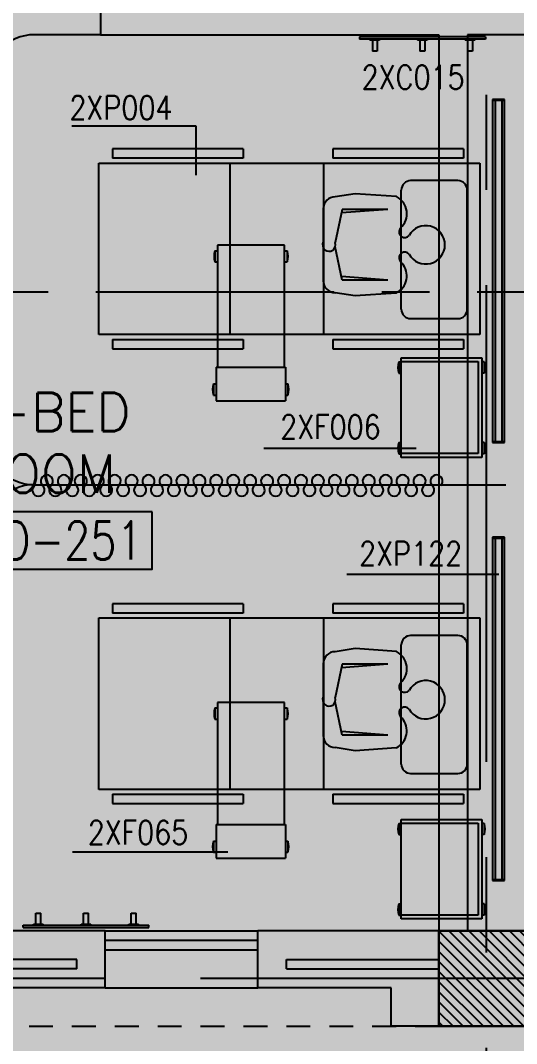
# Model space of a CAD drawing. Extents: x 88852.7 to 88945.7, y 39921.6 to 40001.1.
# Drawn here: x 88925.57 to 88928.17, y 39928.14 to 39933.5 of the extents above; entities that cross this region are included whole.
import ezdxf
from ezdxf.enums import TextEntityAlignment as Align

# ---------------------------------------------------------------- set-up
doc = ezdxf.new("R2010")
doc.units = 0
doc.header["$MEASUREMENT"] = 0
doc.header["$PDMODE"] = 34
for name, pattern in [('CENTER', [2, 1.25, -0.25, 0.25, -0.25]), ('CENTERX2', [4, 2.5, -0.5, 0.5, -0.5]), ('HIDDEN2', [0.1875, 0.125, -0.0625])]:
    doc.linetypes.add(name, pattern=pattern)
doc.layers.get('0').update_dxf_attribs({"linetype": 'CONTINUOUS'})
doc.layers.get('DEFPOINTS').update_dxf_attribs({"linetype": 'CONTINUOUS'})
for name, color, linetype in [('A-TEXT', 7, 'CONTINUOUS'), ('AX-DIM', 4, 'CONTINUOUS'), ('AXES', 11, 'CENTERX2'), ('AXES1', 11, 'CENTER'), ('COL', 2, 'CONTINUOUS'), ('HAT', 8, 'CONTINUOUS'), ('HIDDEN', 9, 'HIDDEN2'), ('INSUL', 4, 'CONTINUOUS'), ('MEDICAL', 4, 'CONTINUOUS'), ('NON-MEDICAL', 4, 'CONTINUOUS'), ('RM-BOX', 4, 'CONTINUOUS'), ('RM-NAME', 2, 'CONTINUOUS'), ('RM-NO', 2, 'CONTINUOUS'), ('WALL', 4, 'CONTINUOUS'), ('WIN', 3, 'CONTINUOUS')]:
    doc.layers.add(name, color=color, linetype=linetype)
doc.styles.add('ROMANS', font='ROMANS.shx', dxfattribs={"width": 0.6})
doc.dimstyles.new('DIM-OUT', dxfattribs={"dimscale": 0, "dimtxt": 0.24, "dimasz": 0.08, "dimexe": 0.02, "dimexo": 0.02, "dimgap": 0.05, "dimtad": 1, "dimdec": 0, "dimlfac": 1000, "dimzin": 0, "dimdsep": 46, "dimtxsty": 'ROMANS', "dimblk1": 'ARCHTICK', "dimblk2": 'ARCHTICK', "dimsah": 1, "dimcen": 0.01, "dimdle": 0.08, "dimclrd": 4, "dimclre": 4, "dimclrt": 2, "dimadec": 0, "dimazin": 0, "dimtp": 2, "dimtm": 2, "dimtfac": 0.114286, "dimtdec": 0, "dimtix": 1, "dimtmove": 2, "dimatfit": 3, "dimldrblk": 'ARCHTICK', "dimfxl": 0, "dimtolj": 1, "dimtzin": 0, "dimarcsym": 0})

# ---------------------------------------------------------------- blocks, each defined once
blk = doc.blocks.new('_ARCHTICK')
at = {"color": 0, "linetype": 'ByBlock', "const_width": 0.15}
blk.add_lwpolyline([(-0.5, -0.5), (0.5, 0.5)], dxfattribs=at)
blk = doc.blocks.new('*D596')
at = {"layer": 'AX-DIM', "color": 4, "lineweight": -2}
for p, q in [((88944.3103, 39928.3096), (88944.3103, 39922.9246)), ((88943.6303, 39928.2296), (88944.3303, 39928.2296)), ((88903.5404, 39923.0046), (88944.3303, 39923.0046))]:
    blk.add_line(p, q, dxfattribs=at)
at = {"layer": 'DEFPOINTS', "color": 0}
for p in [(88943.6103, 39928.2296), (88903.5204, 39923.0046), (88944.3103, 39923.0046)]:
    blk.add_point(p, dxfattribs=at)
at = {"layer": 'AX-DIM', "color": 4, "lineweight": -2, "xscale": 0.08, "yscale": 0.08, "zscale": 0.08}
for p, rotation in [((88944.3103, 39928.2296), 90), ((88944.3103, 39923.0046), 270)]:
    blk.add_blockref('_ARCHTICK', p, dxfattribs=dict(at, rotation=rotation))
at = {"layer": 'AX-DIM', "color": 2, "insert": (88944.1403, 39925.6171), "char_height": 0.24, "attachment_point": 5, "rotation": 90, "style": 'ROMANS'}
blk.add_mtext('\\A1;5225', dxfattribs=at)
blk = doc.blocks.new('RM1')
at = {"layer": 'RM-BOX'}
blk.add_lwpolyline([(569.9, -200), (-569.9, -200), (-569.9, -500), (569.9, -500)], close=True, dxfattribs=at)
at = {"layer": 'RM-NAME', "style": 'ROMANS'}
for tag, p in [('ROOMNAME1', (0, 323.8)), ('ROOMNAME2', (0, 0))]:
    blk.add_attdef(tag, text='', height=200, dxfattribs=at).set_placement(p, align=Align.MIDDLE)
at = {"layer": 'RM-NO', "style": 'ROMANS', "width": 0.8}
blk.add_attdef('ROOMNO', text='', height=200, dxfattribs=at).set_placement((0, -350), align=Align.MIDDLE)
blk = doc.blocks.new('*X565')
at = {"color": 0}
for p, q in [((245926.6, 177089.7), (246426.6, 177589.7)), ((245928.6, 177144.7), (246373.5, 177589.7)), ((245928.6, 177197.8), (246320.5, 177589.7)), ((245928.6, 177250.8), (246267.5, 177589.7)), ((245928.6, 177303.8), (246214.4, 177589.7)), ((245928.6, 177356.9), (246161.4, 177589.7)), ((245928.6, 177409.9), (246108.4, 177589.7)), ((245928.6, 177462.9), (246055.3, 177589.7)), ((245928.6, 177516), (246002.3, 177589.7)), ((245928.6, 177569), (245949.3, 177589.7)), ((245979.6, 177089.7), (246428.6, 177538.7)), ((246032.6, 177089.7), (246428.6, 177485.6)), ((246085.7, 177089.7), (246428.6, 177432.6)), ((246138.7, 177089.7), (246428.6, 177379.6)), ((246191.7, 177089.7), (246428.6, 177326.5)), ((246244.8, 177089.7), (246428.6, 177273.5)), ((246297.8, 177089.7), (246428.6, 177220.5)), ((246350.8, 177089.7), (246428.6, 177167.4)), ((246403.9, 177089.7), (246428.6, 177114.4))]:
    blk.add_line(p, q, dxfattribs=at)

msp = doc.modelspace()

# ---------------------------------------------------------------- linework, layer by layer
at = {"layer": 'AXES'}
for p, q in [((88928.0103, 39921.6153), (88928.0103, 40000.4279)), ((88945.0103, 39928.4796), (88876.9703, 39928.4796))]:
    msp.add_line(p, q, dxfattribs=at)
at = {"layer": 'AXES1'}
for q in [(88874.5703, 39932.0796), (88892.9203, 39932.0796), (88892.9203, 39932.0796)]:
    msp.add_line((88935.2103, 39932.0796), q, dxfattribs=at)
at = {"layer": 'COL'}
msp.add_lwpolyline([(88928.2603, 39928.7296), (88928.2603, 39928.2296), (88927.7603, 39928.2296), (88927.7603, 39928.7296)], close=True, dxfattribs=at)
at = {"layer": 'HIDDEN'}
msp.add_line((88903.1103, 39928.2296), (88934.9603, 39928.2296), dxfattribs=at)
at = {"layer": 'INSUL'}
for p, q in [((88925.8603, 39928.5796), (88922.9603, 39928.5796)), ((88925.8603, 39928.5296), (88925.8603, 39928.5796)), ((88926.9603, 39928.5296), (88926.9603, 39928.5796)), ((88926.9603, 39928.5796), (88927.7603, 39928.5796)), ((88925.8603, 39928.5296), (88922.9603, 39928.5296)), ((88926.9603, 39928.5296), (88927.7603, 39928.5296))]:
    msp.add_line(p, q, dxfattribs=at)
at = {"layer": 'MEDICAL'}
for p, q in [((88925.9853, 39933.4296), (88925.6372, 39933.4296)), ((88928.1036, 39933.0906), (88928.0406, 39933.0906)), ((88928.0406, 39933.0906), (88928.0406, 39931.2902)), ((88928.1036, 39933.0844), (88928.0406, 39933.0844)), ((88928.0552, 39933.0844), (88928.0552, 39931.2964)), ((88928.0921, 39931.2964), (88928.0921, 39933.0844)), ((88928.1036, 39931.2902), (88928.1036, 39933.0906)), ((88926.0478, 39932.8309), (88926.0478, 39932.7817)), ((88926.7336, 39932.8309), (88926.0478, 39932.8309)), ((88926.7336, 39932.8309), (88926.7336, 39932.7817)), ((88927.2036, 39932.8309), (88927.2036, 39932.7817)), ((88927.8894, 39932.8309), (88927.2036, 39932.8309)), ((88927.8894, 39932.8309), (88927.8894, 39932.7817)), ((88926.7336, 39932.7817), (88926.0478, 39932.7817)), ((88927.8894, 39932.7817), (88927.2036, 39932.7817)), ((88925.9754, 39932.7567), (88927.9754, 39932.7567)), ((88925.9754, 39931.8567), (88925.9754, 39932.7567)), ((88926.6628, 39932.7567), (88926.6628, 39931.8567)), ((88927.1549, 39932.7567), (88927.1549, 39931.8567)), ((88927.9754, 39932.7567), (88927.9754, 39931.8567)), ((88927.5626, 39931.9898), (88927.5626, 39932.6151)), ((88927.8592, 39932.6644), (88927.6118, 39932.6644)), ((88927.9084, 39931.9898), (88927.9084, 39932.6151)), ((88926.5853, 39932.2969), (88926.5853, 39932.2378)), ((88926.5853, 39932.2969), (88926.5982, 39932.2969)), ((88926.95, 39932.3257), (88926.5982, 39932.3257)), ((88926.5982, 39932.3257), (88926.5982, 39931.6859)), ((88926.95, 39931.6859), (88926.95, 39932.3257)), ((88926.95, 39932.2969), (88926.9644, 39932.2969)), ((88926.9644, 39932.2969), (88926.9644, 39932.2378)), ((88926.5853, 39932.2378), (88926.5982, 39932.2378)), ((88926.95, 39932.2378), (88926.9644, 39932.2378)), ((88927.6118, 39931.9406), (88927.8592, 39931.9406)), ((88927.9754, 39931.8567), (88925.9754, 39931.8567)), ((88926.0478, 39931.8317), (88926.7336, 39931.8317)), ((88926.0478, 39931.8317), (88926.0478, 39931.7825)), ((88926.7336, 39931.8317), (88926.7336, 39931.7825)), ((88927.2036, 39931.8317), (88927.8894, 39931.8317)), ((88927.2036, 39931.8317), (88927.2036, 39931.7825)), ((88927.8894, 39931.8317), (88927.8894, 39931.7825)), ((88926.0478, 39931.7825), (88926.7336, 39931.7825)), ((88927.2036, 39931.7825), (88927.8894, 39931.7825)), ((88927.5498, 39931.7134), (88927.5619, 39931.7134)), ((88927.5498, 39931.7134), (88927.5498, 39931.6544)), ((88927.5619, 39931.2128), (88927.5619, 39931.7345)), ((88927.5619, 39931.7345), (88927.9852, 39931.7345)), ((88927.5619, 39931.7148), (88927.9655, 39931.7148)), ((88927.9655, 39931.7148), (88927.9655, 39931.2325)), ((88927.9852, 39931.7345), (88927.9852, 39931.2128)), ((88927.9973, 39931.7134), (88927.9852, 39931.7134)), ((88927.9973, 39931.7134), (88927.9973, 39931.6544)), ((88926.592, 39931.6859), (88926.9562, 39931.6859)), ((88926.592, 39931.6859), (88926.592, 39931.5088)), ((88926.9562, 39931.6859), (88926.9562, 39931.5088)), ((88927.5498, 39931.6544), (88927.5619, 39931.6544)), ((88927.9973, 39931.6544), (88927.9852, 39931.6544)), ((88926.5778, 39931.5988), (88926.5778, 39931.5398)), ((88926.5778, 39931.5988), (88926.592, 39931.5988)), ((88926.9562, 39931.5988), (88926.9681, 39931.5988)), ((88926.9681, 39931.5988), (88926.9681, 39931.5398)), ((88926.5778, 39931.5398), (88926.592, 39931.5398)), ((88926.592, 39931.5088), (88926.9562, 39931.5088)), ((88926.9562, 39931.5398), (88926.9681, 39931.5398)), ((88927.5498, 39931.2907), (88927.5619, 39931.2907)), ((88927.5498, 39931.2907), (88927.5498, 39931.2316)), ((88927.9973, 39931.2907), (88927.9852, 39931.2907)), ((88927.9973, 39931.2907), (88927.9973, 39931.2316)), ((88928.0406, 39931.2964), (88928.1036, 39931.2964)), ((88928.0406, 39931.2902), (88928.1036, 39931.2902)), ((88927.5498, 39931.2316), (88927.5619, 39931.2316)), ((88927.9655, 39931.2325), (88927.5619, 39931.2325)), ((88927.9973, 39931.2316), (88927.9852, 39931.2316)), ((88927.9852, 39931.2128), (88927.5619, 39931.2128)), ((88925.6372, 39931.0695), (88928.1103, 39931.0695)), ((88928.0406, 39930.7934), (88928.0406, 39928.993)), ((88928.1036, 39930.7934), (88928.0406, 39930.7934)), ((88928.1036, 39928.993), (88928.1036, 39930.7934)), ((88928.1036, 39930.7872), (88928.0406, 39930.7872)), ((88928.0552, 39930.7872), (88928.0552, 39928.9992)), ((88928.0921, 39928.9992), (88928.0921, 39930.7872)), ((88926.0478, 39930.4448), (88926.0478, 39930.3955)), ((88926.7336, 39930.4448), (88926.0478, 39930.4448)), ((88926.7336, 39930.4448), (88926.7336, 39930.3955)), ((88927.2036, 39930.4448), (88927.2036, 39930.3955)), ((88927.8894, 39930.4448), (88927.2036, 39930.4448)), ((88927.8894, 39930.4448), (88927.8894, 39930.3955)), ((88925.9754, 39930.3705), (88927.9754, 39930.3705)), ((88925.9754, 39929.4705), (88925.9754, 39930.3705)), ((88926.7336, 39930.3955), (88926.0478, 39930.3955)), ((88926.6628, 39930.3705), (88926.6628, 39929.4705)), ((88927.1549, 39930.3705), (88927.1549, 39929.4705)), ((88927.8894, 39930.3955), (88927.2036, 39930.3955)), ((88927.9754, 39930.3705), (88927.9754, 39929.4705)), ((88927.8592, 39930.2782), (88927.6118, 39930.2782)), ((88927.5626, 39929.6037), (88927.5626, 39930.229)), ((88927.9084, 39929.6037), (88927.9084, 39930.229)), ((88926.5853, 39929.8981), (88926.5853, 39929.839)), ((88926.5853, 39929.8981), (88926.5982, 39929.8981)), ((88926.95, 39929.9269), (88926.5982, 39929.9269)), ((88926.5982, 39929.9269), (88926.5982, 39929.2871)), ((88926.95, 39929.2871), (88926.95, 39929.9269)), ((88926.95, 39929.8981), (88926.9644, 39929.8981)), ((88926.9644, 39929.8981), (88926.9644, 39929.839)), ((88926.5853, 39929.839), (88926.5982, 39929.839)), ((88926.95, 39929.839), (88926.9644, 39929.839)), ((88927.6118, 39929.5545), (88927.8592, 39929.5545)), ((88927.9754, 39929.4705), (88925.9754, 39929.4705)), ((88926.0478, 39929.4455), (88926.7336, 39929.4455)), ((88926.0478, 39929.4455), (88926.0478, 39929.3963)), ((88926.0478, 39929.3963), (88926.7336, 39929.3963)), ((88926.7336, 39929.4455), (88926.7336, 39929.3963)), ((88927.2036, 39929.4455), (88927.8894, 39929.4455)), ((88927.2036, 39929.4455), (88927.2036, 39929.3963)), ((88927.2036, 39929.3963), (88927.8894, 39929.3963)), ((88927.8894, 39929.4455), (88927.8894, 39929.3963)), ((88926.592, 39929.2871), (88926.9562, 39929.2871)), ((88926.592, 39929.2871), (88926.592, 39929.11)), ((88926.9562, 39929.2871), (88926.9562, 39929.11)), ((88927.5498, 39929.293), (88927.5619, 39929.293)), ((88927.5498, 39929.293), (88927.5498, 39929.2339)), ((88927.5619, 39929.314), (88927.9852, 39929.314)), ((88927.5619, 39928.7924), (88927.5619, 39929.314)), ((88927.5619, 39929.2943), (88927.9655, 39929.2943)), ((88927.9655, 39929.2943), (88927.9655, 39928.8121)), ((88927.9852, 39929.314), (88927.9852, 39928.7924)), ((88927.9973, 39929.293), (88927.9852, 39929.293)), ((88927.9973, 39929.293), (88927.9973, 39929.2339)), ((88927.5498, 39929.2339), (88927.5619, 39929.2339)), ((88927.9973, 39929.2339), (88927.9852, 39929.2339)), ((88926.5778, 39929.2), (88926.5778, 39929.141)), ((88926.5778, 39929.2), (88926.592, 39929.2)), ((88926.9562, 39929.2), (88926.9681, 39929.2)), ((88926.9681, 39929.2), (88926.9681, 39929.141)), ((88926.5778, 39929.141), (88926.592, 39929.141)), ((88926.9562, 39929.141), (88926.9681, 39929.141)), ((88926.592, 39929.11), (88926.9562, 39929.11)), ((88928.0406, 39928.9992), (88928.1036, 39928.9992)), ((88928.0406, 39928.993), (88928.1036, 39928.993)), ((88927.5498, 39928.8703), (88927.5619, 39928.8703)), ((88927.5498, 39928.8703), (88927.5498, 39928.8112)), ((88927.9973, 39928.8703), (88927.9852, 39928.8703)), ((88927.9973, 39928.8703), (88927.9973, 39928.8112)), ((88927.5498, 39928.8112), (88927.5619, 39928.8112)), ((88927.9655, 39928.8121), (88927.5619, 39928.8121)), ((88927.9973, 39928.8112), (88927.9852, 39928.8112)), ((88927.9852, 39928.7924), (88927.5619, 39928.7924))]:
    msp.add_line(p, q, dxfattribs=at)
for centre, radius, start, end in [((88925.6372, 39933.1835), 0.2461, 90, 180), ((88927.6118, 39932.6151), 0.0492, 90, 180), ((88927.8592, 39932.6151), 0.0492, 0, 90), ((88926.6714, 39932.2674), 0.091, 161.0754, 198.9246), ((88926.8783, 39932.2674), 0.091, 341.0754, 18.9246), ((88927.6118, 39931.9898), 0.0492, 180, 270), ((88927.8592, 39931.9898), 0.0492, 270, 0), ((88927.6359, 39931.6839), 0.091, 161.0754, 198.9246), ((88927.9112, 39931.6839), 0.091, 341.0754, 18.9246), ((88926.6639, 39931.5693), 0.091, 161.0754, 198.9246), ((88926.882, 39931.5693), 0.091, 341.0754, 18.9246), ((88925.6372, 39931.3156), 0.2461, 180, 270), ((88927.6359, 39931.2612), 0.091, 161.0754, 198.9246), ((88927.9112, 39931.2612), 0.091, 341.0754, 18.9246), ((88925.6372, 39930.8235), 0.2461, 90, 180), ((88927.6118, 39930.229), 0.0492, 90, 180), ((88927.8592, 39930.229), 0.0492, 0, 90), ((88926.6714, 39929.8685), 0.091, 161.0754, 198.9246), ((88926.8783, 39929.8685), 0.091, 341.0754, 18.9246), ((88927.6118, 39929.6037), 0.0492, 180, 270), ((88927.8592, 39929.6037), 0.0492, 270, 0), ((88927.6359, 39929.2635), 0.091, 161.0754, 198.9246), ((88927.9112, 39929.2635), 0.091, 341.0754, 18.9246), ((88926.6639, 39929.1705), 0.091, 161.0754, 198.9246), ((88926.882, 39929.1705), 0.091, 341.0754, 18.9246), ((88927.6359, 39928.8407), 0.091, 161.0754, 198.9246), ((88927.9112, 39928.8407), 0.091, 341.0754, 18.9246)]:
    msp.add_arc(centre, radius, start, end, dxfattribs=at)
at = {"layer": 'MEDICAL', "color": 15}
for centre, start, end in [((88925.7036, 39931.0883), 313.5684, 226.4316), ((88925.7925, 39931.0883), 313.5684, 226.4316), ((88925.8813, 39931.0883), 313.5684, 226.4316), ((88925.9702, 39931.0883), 313.5684, 226.4316), ((88926.0591, 39931.0883), 313.5684, 226.4316), ((88926.1479, 39931.0883), 313.5684, 226.4316), ((88926.2368, 39931.0883), 313.5684, 226.4316), ((88926.3257, 39931.0883), 313.5684, 226.4316), ((88926.4145, 39931.0883), 313.5684, 226.4316), ((88926.5034, 39931.0883), 313.5684, 226.4316), ((88926.5923, 39931.0883), 313.5684, 226.4316), ((88926.6812, 39931.0883), 313.5684, 226.4316), ((88926.77, 39931.0883), 313.5684, 226.4316), ((88926.8589, 39931.0883), 313.5684, 226.4316), ((88926.9478, 39931.0883), 313.5684, 226.4316), ((88927.0366, 39931.0883), 313.5684, 226.4316), ((88927.1255, 39931.0883), 313.5684, 226.4316), ((88927.2144, 39931.0883), 313.5684, 226.4316), ((88927.3032, 39931.0883), 313.5684, 226.4316), ((88927.3921, 39931.0883), 313.5684, 226.4316), ((88927.481, 39931.0883), 313.5684, 226.4316), ((88927.5698, 39931.0883), 313.5684, 226.4316), ((88927.6587, 39931.0883), 313.5684, 226.4316), ((88927.7476, 39931.0883), 313.5684, 226.4316), ((88925.6592, 39931.0416), 133.5684, 46.4316), ((88925.748, 39931.0416), 133.5684, 46.4316), ((88925.8369, 39931.0416), 133.5684, 46.4316), ((88925.9258, 39931.0416), 133.5684, 46.4316), ((88926.0146, 39931.0416), 133.5684, 46.4316), ((88926.1035, 39931.0416), 133.5684, 46.4316), ((88926.1924, 39931.0416), 133.5684, 46.4316), ((88926.2812, 39931.0416), 133.5684, 46.4316), ((88926.3701, 39931.0416), 133.5684, 46.4316), ((88926.459, 39931.0416), 133.5684, 46.4316), ((88926.5478, 39931.0416), 133.5684, 46.4316), ((88926.6367, 39931.0416), 133.5684, 46.4316), ((88926.7256, 39931.0416), 133.5684, 46.4316), ((88926.8145, 39931.0416), 133.5684, 46.4316), ((88926.9033, 39931.0416), 133.5684, 46.4316), ((88926.9922, 39931.0416), 133.5684, 46.4316), ((88927.0811, 39931.0416), 133.5684, 46.4316), ((88927.1699, 39931.0416), 133.5684, 46.4316), ((88927.2588, 39931.0416), 133.5684, 46.4316), ((88927.3477, 39931.0416), 133.5684, 46.4316), ((88927.4365, 39931.0416), 133.5684, 46.4316), ((88927.5254, 39931.0416), 133.5684, 46.4316), ((88927.6143, 39931.0416), 133.5684, 46.4316), ((88927.7031, 39931.0416), 133.5684, 46.4316)]:
    msp.add_arc(centre, 0.0322, start, end, dxfattribs=at)
at = {"layer": 'NON-MEDICAL'}
for p, q in [((88927.3433, 39933.4195), (88927.3433, 39933.4068)), ((88928.0037, 39933.4195), (88927.3433, 39933.4195)), ((88928.0037, 39933.4195), (88928.0037, 39933.4068)), ((88928.0037, 39933.4068), (88927.3433, 39933.4068)), ((88927.3985, 39933.4068), (88927.3985, 39933.4018)), ((88927.4485, 39933.4018), (88927.3985, 39933.4018)), ((88927.4108, 39933.4018), (88927.4108, 39933.3433)), ((88927.4362, 39933.4018), (88927.4362, 39933.3433)), ((88927.4485, 39933.4068), (88927.4485, 39933.4018)), ((88927.6485, 39933.4068), (88927.6485, 39933.4018)), ((88927.6985, 39933.4018), (88927.6485, 39933.4018)), ((88927.6608, 39933.4018), (88927.6608, 39933.3433)), ((88927.6862, 39933.4018), (88927.6862, 39933.3433)), ((88927.6985, 39933.4068), (88927.6985, 39933.4018)), ((88927.8985, 39933.4068), (88927.8985, 39933.4018)), ((88927.9485, 39933.4018), (88927.8985, 39933.4018)), ((88927.9108, 39933.4018), (88927.9108, 39933.3433)), ((88927.9362, 39933.4018), (88927.9362, 39933.3433)), ((88927.9485, 39933.4068), (88927.9485, 39933.4018)), ((88927.4362, 39933.3433), (88927.4108, 39933.3433)), ((88927.6862, 39933.3433), (88927.6608, 39933.3433)), ((88927.9362, 39933.3433), (88927.9108, 39933.3433)), ((88927.3213, 39932.596), (88927.2165, 39932.5795)), ((88927.5369, 39932.5805), (88927.3213, 39932.596)), ((88927.1536, 39932.5167), (88927.1534, 39932.3428)), ((88927.253, 39932.5137), (88927.2162, 39932.3393)), ((88927.4928, 39932.5134), (88927.2491, 39932.4954)), ((88927.4928, 39932.5134), (88927.253, 39932.5137)), ((88927.1534, 39932.313), (88927.1532, 39932.1396)), ((88927.2526, 39932.1423), (88927.2162, 39932.3165)), ((88927.4924, 39932.1421), (88927.2487, 39932.1607)), ((88927.4924, 39932.1421), (88927.2526, 39932.1423)), ((88927.3206, 39932.0598), (88927.2159, 39932.0766)), ((88927.5363, 39932.0748), (88927.3206, 39932.0598)), ((88927.3213, 39930.2099), (88927.2165, 39930.1933)), ((88927.5369, 39930.1944), (88927.3213, 39930.2099)), ((88927.1536, 39930.1306), (88927.1534, 39929.9567)), ((88927.253, 39930.1276), (88927.2162, 39929.9532)), ((88927.4928, 39930.1273), (88927.2491, 39930.1092)), ((88927.4928, 39930.1273), (88927.253, 39930.1276)), ((88927.1534, 39929.9269), (88927.1532, 39929.7534)), ((88927.2526, 39929.7562), (88927.2162, 39929.9303)), ((88927.4924, 39929.7559), (88927.2487, 39929.7746)), ((88927.4924, 39929.7559), (88927.2526, 39929.7562)), ((88927.3206, 39929.6737), (88927.2159, 39929.6905)), ((88927.5363, 39929.6887), (88927.3206, 39929.6737)), ((88925.6461, 39928.8222), (88925.6715, 39928.8222)), ((88925.6461, 39928.7637), (88925.6461, 39928.8222)), ((88925.6715, 39928.7637), (88925.6715, 39928.8222)), ((88925.8961, 39928.7637), (88925.8961, 39928.8222)), ((88925.8961, 39928.8222), (88925.9215, 39928.8222)), ((88925.9215, 39928.7637), (88925.9215, 39928.8222)), ((88926.1461, 39928.7637), (88926.1461, 39928.8222)), ((88926.1461, 39928.8222), (88926.1715, 39928.8222)), ((88926.1715, 39928.7637), (88926.1715, 39928.8222)), ((88925.5786, 39928.746), (88925.5786, 39928.7587)), ((88925.5786, 39928.7587), (88926.239, 39928.7587)), ((88925.6338, 39928.7637), (88925.6838, 39928.7637)), ((88925.6338, 39928.7587), (88925.6338, 39928.7637)), ((88925.6838, 39928.7587), (88925.6838, 39928.7637)), ((88925.8838, 39928.7637), (88925.9338, 39928.7637)), ((88925.8838, 39928.7587), (88925.8838, 39928.7637)), ((88925.9338, 39928.7587), (88925.9338, 39928.7637)), ((88926.1338, 39928.7587), (88926.1338, 39928.7637)), ((88926.1338, 39928.7637), (88926.1838, 39928.7637)), ((88926.1838, 39928.7587), (88926.1838, 39928.7637)), ((88926.239, 39928.746), (88926.239, 39928.7587)), ((88925.5786, 39928.746), (88926.239, 39928.746))]:
    msp.add_line(p, q, dxfattribs=at)
for centre, radius, start, end in [((88927.2165, 39932.5166), 0.0629, 89.9323, 179.9323), ((88927.4922, 39932.4912), 0.0998, 311.4626, 63.4214), ((88927.5806, 39932.396), 0.0299, 150.832, 319.8886), ((88927.5953, 39932.388), 0.0466, 127.4577, 150.9818), ((88927.6911, 39932.3275), 0.1006, 209.236, 150.6286), ((88927.184, 39932.3279), 0.0341, 154.007, 19.6948), ((88927.5805, 39932.2592), 0.0299, 39.976, 209.0326), ((88927.5952, 39932.2672), 0.0466, 208.8828, 232.4069), ((88927.4919, 39932.1642), 0.0998, 296.4431, 41.4207), ((88927.216, 39932.1395), 0.0629, 179.9323, 269.9323), ((88927.2165, 39930.1305), 0.0629, 89.9323, 179.9323), ((88927.4922, 39930.1051), 0.0998, 311.4626, 63.4214), ((88927.5953, 39930.0019), 0.0466, 127.4577, 150.9818), ((88927.6911, 39929.9414), 0.1006, 209.236, 150.6286), ((88927.5806, 39930.0099), 0.0299, 150.832, 319.8886), ((88927.184, 39929.9417), 0.0341, 154.007, 19.6948), ((88927.5805, 39929.8731), 0.0299, 39.976, 209.0326), ((88927.4919, 39929.7781), 0.0998, 296.4431, 41.4207), ((88927.5952, 39929.8811), 0.0466, 208.8828, 232.4069), ((88927.216, 39929.7534), 0.0629, 179.9323, 269.9323)]:
    msp.add_arc(centre, radius, start, end, dxfattribs=at)
at = {"layer": 'WALL'}
for p, q in [((88925.9853, 39933.6796), (88925.9853, 39933.4296)), ((88925.9853, 39933.4296), (88927.7603, 39933.4296)), ((88927.7603, 39933.4296), (88927.7603, 39928.7296)), ((88930.0353, 39933.4296), (88927.9103, 39933.4296)), ((88927.9103, 39933.4296), (88927.9103, 39928.7296)), ((88926.0103, 39928.7296), (88924.4853, 39928.7296)), ((88926.0103, 39928.4296), (88926.0103, 39928.7296)), ((88926.8103, 39928.4296), (88926.8103, 39928.7296)), ((88927.7603, 39928.7296), (88926.8103, 39928.7296)), ((88926.0103, 39928.4296), (88922.8103, 39928.4296)), ((88927.5103, 39928.4296), (88926.8103, 39928.4296)), ((88927.5103, 39928.2296), (88927.5103, 39928.4296)), ((88928.5103, 39928.2296), (88927.5103, 39928.2296))]:
    msp.add_line(p, q, dxfattribs=at)
at = {"layer": 'WALL', "linetype": 'ByBlock', "ltscale": 0.3}
msp.add_lwpolyline([(88927.7603, 39928.2296), (88928.2603, 39928.2296), (88928.2603, 39928.7296), (88927.7603, 39928.7296)], close=True, dxfattribs=at)
at = {"layer": 'WIN'}
for p, q in [((88926.0103, 39928.7296), (88926.8103, 39928.7296)), ((88926.0103, 39928.6796), (88926.8103, 39928.6796)), ((88926.0103, 39928.6296), (88926.8103, 39928.6296)), ((88926.0103, 39928.4296), (88926.8103, 39928.4296))]:
    msp.add_line(p, q, dxfattribs=at)

# ---------------------------------------------------------------- block references
at = {"layer": 'HAT', "xscale": -0.001000000003841706, "yscale": 0.000999999996565748, "zscale": 0.001, "rotation": 180}
msp.add_blockref('*X565', (88681.8317, 40105.8193), dxfattribs=at)
at = {"layer": 'RM-NAME', "xscale": 0.001000000003841706, "yscale": 0.000999999996565748, "zscale": 0.001}
msp.add_blockref('RM1', (88925.6852, 39931.127), dxfattribs=at).add_auto_attribs({'ROOMNO': 'PWD-251', 'ROOMNAME2': 'ROOM', 'ROOMNAME1': '2-BED'})

# ---------------------------------------------------------------- texts
at = {"layer": 'A-TEXT', "color": 7, "ltscale": 400, "style": 'ROMANS', "width": 0.833974}
for s, p in [('2XC015', (88927.3543, 39933.1444)), ('2XP004', (88925.8218, 39932.9842)), ('2XF006', (88926.9274, 39931.3102)), ('2XP122', (88927.3413, 39930.6462)), ('2XF065', (88925.9182, 39929.1827))]:
    msp.add_text(s, height=0.125, dxfattribs=at).set_placement(p)

# ---------------------------------------------------------------- dimensions: what is measured, and where the dimension line sits
at = {"layer": 'AX-DIM'}
dim = msp.add_linear_dim(base=(88944.3103, 39923.0046), p1=(88943.6103, 39928.2296), p2=(88903.5204, 39923.0046), angle=270, dimstyle='DIM-OUT', override={"dimscale": 1}, dxfattribs=at)
dim.commit()
dim.dimension.update_dxf_attribs({"geometry": '*D596', "text_midpoint": (88944.1403, 39925.6171)})

# ---------------------------------------------------------------- leaders
at = {"layer": 'A-TEXT'}
for points in [[(88926.4873, 39932.6926), (88926.4873, 39932.95), (88925.8342, 39932.95)], [(88927.641, 39931.2596), (88926.841, 39931.2596)], [(88928.074, 39930.5975), (88927.2763, 39930.5975)], [(88926.6523, 39929.142), (88925.8378, 39929.142)]]:
    msp.add_leader(points, dimstyle='DIM-OUT', override={"dimscale": 1, "dimasz": 40}, dxfattribs=at)

doc.saveas('drawing.dxf')
